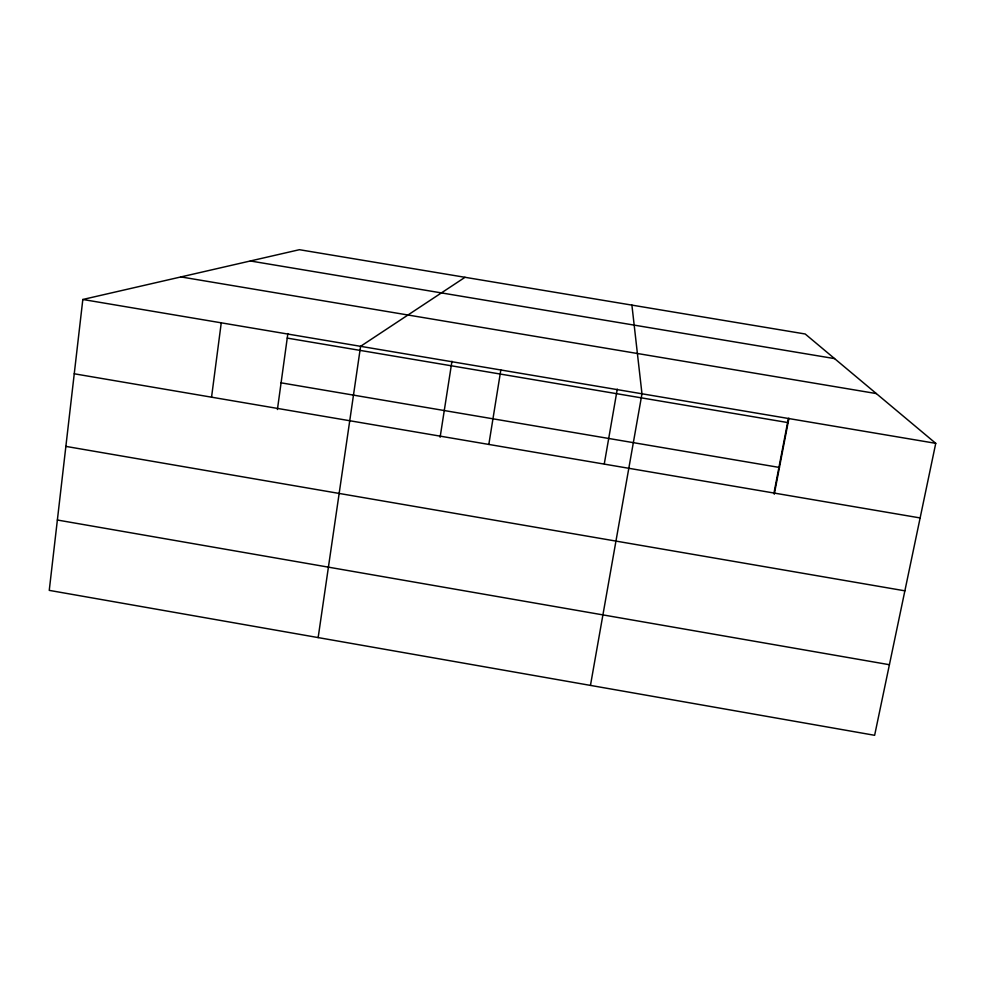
<?xml version="1.0" encoding="UTF-8"?>
<svg xmlns="http://www.w3.org/2000/svg" width="985" height="985" viewBox="0 0 985 985"><rect width="100%" height="100%" fill="white"/><g stroke="black" fill="none" stroke-linecap="round" stroke-linejoin="round"><path stroke-width="1.48" d="M82.826 299.477L49.25 590.372L874.631 735.303L935.75 443.336L805.188 333.989L299.415 249.697L82.826 299.477L935.75 443.336M211.553 397.177L221.256 322.821M277.413 409.526L287.866 333.558M318.155 637.591L360.584 346.326L465.019 277.302M440.11 437.254L451.955 361.236M488.831 444.432L500.823 369.978M604.31 463.713L617.287 389.124M590.458 685.4L641.974 393.778L631.902 305.104M773.988 493.029L788.369 418.477M774.272 494.224L788.936 418.219M250.35 260.976L834.591 358.614M180.945 276.92L876.342 393.581M287.251 338.101L788.086 422.614M281.082 382.833L779.43 467.456M74.244 373.783L920.125 517.938M65.872 446.39L904.87 590.828M57.364 520.018L889.406 664.715"/></g></svg>
